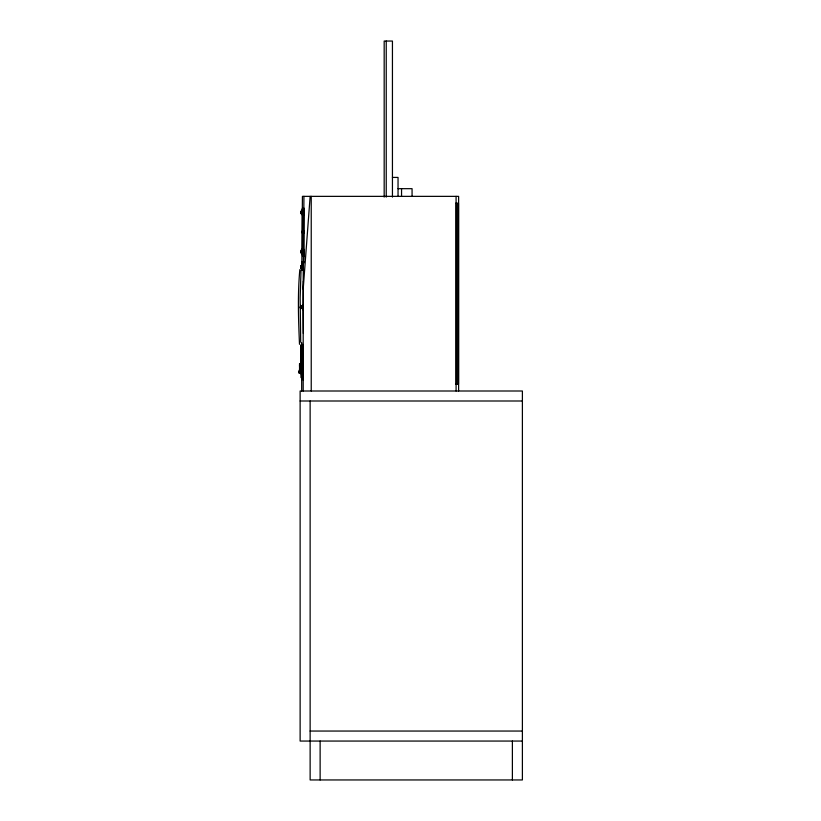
<?xml version="1.0" encoding="UTF-8"?>
<svg xmlns="http://www.w3.org/2000/svg" width="821" height="821" viewBox="0 0 821 821"><rect width="100%" height="100%" fill="white"/><g stroke="black" fill="none" stroke-linecap="round" stroke-linejoin="round"><path stroke-width="1.23" d="M302.169 214.876C301.995 216.416 302.056 207.292 302.179 210.751M302.405 212.085L302.477 256.08M303.247 371.328L302.816 377.927L302.857 347.242L302.928 348.432A49.886 1.067 90 0 0 303.216 357.576L303.247 359.536M303.688 214.876L303.657 215.441L303.924 212.085M299.655 368.413L299.552 373.134L299.552 363.703L299.624 365.078M299.727 368.413L299.839 363.498L299.839 373.329L299.542 365.088M301.841 269.822L301.81 266.538M302.405 213.111L302.405 211.5M303.329 266.538L303.36 269.822M303.924 213.111L303.924 211.5M304.088 232.261C303.996 236.315 304.109 227.828 304.016 231.891M302.405 211.951L302.467 208.472M303.924 211.951L304.016 208.124M301.789 269.103L302.426 196.363L458.621 196.363L458.621 391.001M301.061 365.088L300.999 371.759M301.718 373.647L301.297 377.927L301.174 372.118M303.934 196.363L303.257 274.204A41.019 0.883 90 0 0 303.195 289.095L303.195 391.001M303.678 249.061L303.678 254.171M303.36 344.707L303.298 379.918L302.682 376.593L302.836 344.358L302.928 345.733A57.839 1.242 90 0 0 303.298 357.032M302.415 211.387L302.415 210.402M303.924 211.387L303.955 209.068M302.528 230.547L302.528 233.605M302.19 253.094C302.046 258.04 302.036 245.202 302.19 250.148M302.528 232.959L302.518 231.337L301.954 231.809L302.518 232.733M304.057 232.035C302.887 233.123 303.596 232.302 303.688 231.183M301.143 371.759L301.071 363.703L300.999 365.078M301.43 371.892L301.348 363.498L301.276 371.892M302.426 210.371L302.446 209.068M300.619 365.909L300.619 364.288M302.138 365.909L302.128 364.288M301.902 264.773L301.82 265.84C300.168 265.388 300.609 269.216 301.892 268.847M303.36 264.773L303.329 265.84C301.646 265.419 302.19 269.175 303.411 268.847M302.97 309.199C302.816 311.98 302.816 302.282 302.97 305.063M302.477 372.334C302.159 380.482 302.333 351.675 302.518 368.393M302.456 209.211L302.497 208.124M303.965 209.211L304.016 208.606M302.385 261.878L302.385 261.807A52.431 1.119 90 0 0 302.149 270.212M303.77 261.878L304.458 261.807M300.794 365.92L298.659 372.98L300.619 365.92M301.399 372.672L301.348 373.329L301.297 372.672M302.313 365.92L301.861 369.111M302.682 212.29L303.688 213.142M303.616 211.88L302.898 211.88L302.61 213.265M301.892 345.692C300.537 345.415 300.353 349.089 301.892 348.792M302.682 345.949L302.682 348.535M302.138 365.92L300.168 372.98L300.927 371.636M303.585 263.685L304.15 256.06M303.195 289.095L310.143 196.363M302.539 232.035L301.954 232.117L302.549 231.183M303.616 250.374C302.456 250.097 301.943 253.71 303.637 253.402M302.908 250.374L302.97 252.858L303.678 252.858M302.149 249.841L301.43 249.841L301.133 252.663M303.667 249.841C302.857 249.399 301.841 252.026 303.647 251.113M303.657 252.119L302.559 252.119L302.928 253.402M301.133 211.469L301.091 212.239L302.138 212.198M302.549 212.095L303.647 212.095L303.647 209.581L303.698 210.751C302.487 209.878 301.974 213.286 303.657 212.198M302.128 212.095L301.091 211.931M301.133 265.747L300.855 266.856L301.871 266.784M302.58 266.476C302.272 264.29 302.857 270.889 302.292 267.81M303.411 345.692L302.651 345.692L302.518 347.95M300.373 307.803L300.702 308.327L300.712 305.371L300.681 308.891L300.363 307.926M301.861 306.992L302.19 305.905L302.241 308.357L301.861 306.992L302.939 306.992M301.133 371.061L301.133 345.692M302.128 251.113L301.04 251.113L301.43 249.841M301.974 231.696L302.169 231.183M304.047 231.809L303.688 231.419M300.897 267.738L300.897 266.856M302.569 372.59L302.559 373.062M301.02 270.437L300.158 298.044L300.702 342.193M300.907 373.771L300.907 363.026M300.794 266.763L301.184 265.747L301.061 266.476M303.39 266.784L302.292 266.784L302.651 265.747M303.39 346.729L302.292 346.729L302.651 345.692M301.05 251.103C301.943 249.697 300.27 254.459 302.138 252.119M302.569 251.103L302.949 249.841M302.456 372.939L302.6 372.118M301.153 211.582L301.286 210.935M303.657 214.394L302.713 213.717M301.954 306.459L302.231 305.371L302.025 306.223M301.728 369.542L301.009 371.461M301.215 211.305L301.44 210.74M301.091 213.265L301.122 212.003M299.839 269.606C297.571 294.267 298.434 319.533 299.501 344.307M301.102 266.302L301.902 266.271M302.621 266.302L303.421 266.271M302.621 346.246L303.36 346.205M302.877 212.618L303.616 212.608M392.438 177.418L398.041 177.418L398.041 196.496M398.041 188.676L412.07 188.676L412.07 196.352M455.542 203.29L458.477 203.29L458.477 384.064L455.542 384.064M302.98 212.413L303.688 212.413M301.03 212.824L302.128 212.824M302.549 212.824L303.647 212.824M301.143 213.552L301.061 212.947L302.138 212.926M302.662 213.552L302.58 212.947L303.657 212.926M303.637 214.281L302.939 214.394M302.559 232.507L302.159 232.487M303.503 232.127L304.068 232.507M302.549 232.815L302.005 232.61M304.068 232.815L303.596 232.836M302.97 250.21L303.678 250.21M301.05 251.483L302.149 251.483M302.569 251.483L303.657 251.483M301.03 251.749L302.128 251.749M302.549 251.749L303.637 251.749M302.98 252.221L303.688 252.221M302.908 253.032L303.626 253.032M301.091 252.252L301.41 253.402L302.118 253.402M302.816 261.807L302.251 261.807A52.431 1.119 90 0 0 302.015 270.212M300.763 267.297L301.882 267.297M301.133 268.847L300.794 267.831L301.871 267.81M301.122 268.334L301.902 268.334M302.641 268.334L303.421 268.334M302.179 306.531L302.887 306.531L301.83 306.633M300.312 306.633L301.41 306.633M300.322 306.992L301.42 306.992M300.301 307.259L301.399 307.259M301.82 307.259L302.918 307.259M300.322 307.629L301.41 307.629M301.851 307.649C302.867 309.969 300.835 307.249 302.928 307.629M301.122 346.205L301.902 346.205M300.773 346.729L301.871 346.729M301.133 348.792L300.794 347.776L301.871 347.755M303.39 347.755L302.292 347.755L303.411 348.792M301.122 348.268L301.902 348.268M302.641 348.268L303.36 348.268M301.779 379.918L301.133 372.282M300.127 400.997L522.392 400.997M310.133 731.049L522.392 731.049M522.392 741.055L300.127 741.055L300.127 391.001L522.392 391.001L522.392 779.95L310.133 779.95L310.133 400.997M301.102 212.249L301.091 212.967M302.939 252.827L302.6 252.252M300.773 267.81L301.184 268.847L300.999 268.005M300.773 347.755L301.174 371.328M302.651 268.847L302.313 267.831M301.215 252.622L301.41 253.402M302.672 348.751L302.313 347.776M302.918 214.332L302.641 213.439M301.297 214.086L301.133 213.439M302.2 364.698L302.097 363.487L302.313 365.909M300.681 364.698L300.64 363.888M303.996 256.09L303.924 212.68M300.64 364.144L300.794 365.909M303.975 255.895L303.955 255.3M304.037 231.337L304.047 232.959M301.718 358.243L301.697 357.576A49.886 1.067 90 0 1 301.42 348.432L300.804 347.242L301.328 344.358L301.41 345.733A57.839 1.242 90 0 0 301.707 355.585M303.924 253.422L303.934 253.966M302.415 369.645L302.426 370.805M303.36 374.961L303.349 372.282M512.386 741.055L512.386 779.95M457.779 203.29L457.779 384.064M456.24 203.29L456.24 384.064M456.086 196.363L456.086 391.001M401.551 188.676L401.551 196.342M392.438 197.102L392.438 41.05L384.177 41.05L384.177 197.102M386.239 41.05L386.239 197.102M320.128 741.055L320.128 779.95M311.231 196.363L311.231 391.001M301.676 342.593L301.676 391.001M303.36 333.5A52.431 1.119 90 0 1 303.36 281.069M301.122 372.508L301.071 373.134L301.02 372.508"/></g></svg>
